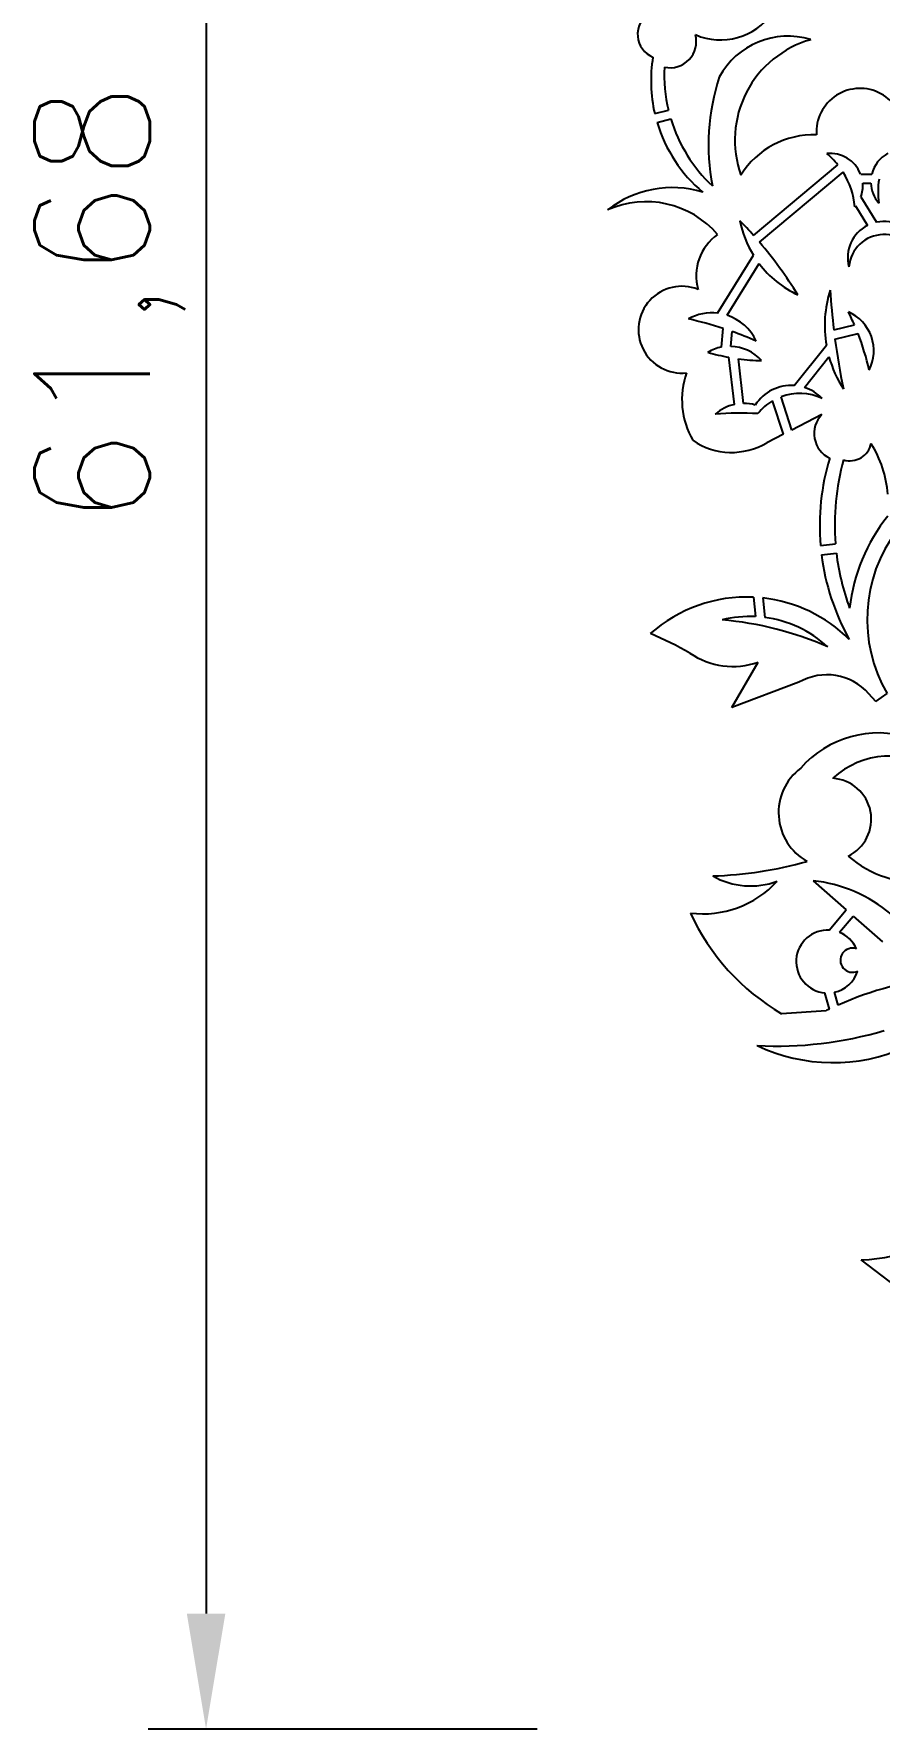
# Model space of a CAD drawing. Header units: millimetres. Extents: x 301 to 484, y 179 to 352.
# Drawn here: x 432.79 to 451.07, y 282.81 to 319.51 of the extents above; entities that cross this region are included whole.
import ezdxf

# ---------------------------------------------------------------- set-up
doc = ezdxf.new("R2010")
doc.units = ezdxf.units.MM
doc.styles.get("Standard").update_dxf_attribs({"font": 'txt', "bigfont": 'gbcbig.shx'})
doc.dimstyles.new('ISO-25', dxfattribs={"dimtxt": 2.5, "dimasz": 2.5, "dimexe": 1.25, "dimexo": 0.625, "dimtad": 1, "dimtxsty": 'Standard', "dimcen": 2.5, "dimadec": 0, "dimazin": 0, "dimtfac": 1, "dimtmove": 0, "dimatfit": 3, "dimfxl": 1, "dimarcsym": 0})

# ---------------------------------------------------------------- blocks, each defined once
blk = doc.blocks.new('*D18')
at = {"color": 0, "lineweight": -2, "transparency": 16777216}
for p, q in [((443.674, 344.492), (435.263, 344.492)), ((436.513, 341.992), (436.513, 285.312)), ((443.674, 282.812), (435.263, 282.812))]:
    blk.add_line(p, q, dxfattribs=at)
at = {"color": 0, "transparency": 16777216}
for points in [[(436.097, 341.992), (436.93, 341.992), (436.513, 344.492)], [(436.097, 285.312), (436.93, 285.312), (436.513, 282.812)]]:
    blk.add_solid(points, dxfattribs=at)
at = {"layer": 'Defpoints', "color": 0, "transparency": 16777216}
for p in [(444.299, 344.492), (436.513, 282.812), (444.299, 282.812)]:
    blk.add_point(p, dxfattribs=at)
at = {"color": 0, "transparency": 16777216, "insert": (434.43, 313.652), "char_height": 2.5, "attachment_point": 5, "rotation": 90}
blk.add_mtext('61,68', dxfattribs=at)

msp = doc.modelspace()

# ---------------------------------------------------------------- linework, layer by layer
for p, q in [((446.219, 317.787), (446.516, 317.862)), ((446.27, 317.593), (446.568, 317.669)), ((448.357, 315.15), (450.181, 316.679)), ((448.489, 314.999), (450.297, 316.515)), ((450.675, 316.477), (450.915, 316.477)), ((450.679, 315.986), (451.015, 315.433)), ((450.72, 316.277), (450.895, 316.277)), ((450.566, 315.787), (450.822, 315.366)), ((447.58, 313.465), (448.354, 314.719)), ((447.787, 313.42), (448.478, 314.538)), ((447.661, 312.73), (447.7, 313.133)), ((447.864, 312.747), (447.895, 313.066)), ((450.094, 313.102), (450.541, 313.21)), ((449.238, 311.898), (449.933, 312.769)), ((450.119, 312.902), (450.618, 313.023)), ((447.944, 311.488), (447.825, 312.511)), ((448.142, 311.51), (448.03, 312.478)), ((449.46, 311.856), (449.989, 312.519)), ((449.184, 310.935), (448.952, 311.655)), ((449.004, 310.842), (448.77, 311.568)), ((449.836, 311.269), (449.184, 310.935)), ((449.004, 310.842), (448.647, 310.66)), ((449.806, 308.435), (450.13, 308.469)), ((449.826, 308.236), (450.149, 308.27)), ((448.354, 307.315), (448.398, 306.896)), ((448.557, 307.299), (448.601, 306.878)), ((447.886, 304.928), (448.456, 305.907)), ((449.337, 305.474), (447.886, 304.928)), ((451.004, 305.061), (450.85, 305.226)), ((451.004, 305.061), (451.247, 305.229)), ((449.645, 301.176), (450.361, 300.545)), ((449.996, 300.11), (450.361, 300.545)), ((450.217, 300.061), (450.511, 300.413)), ((450.511, 300.413), (451.144, 299.856)), ((450.002, 298.401), (449.902, 298.751)), ((450.186, 298.486), (450.106, 298.764)), ((449.925, 298.363), (448.964, 298.298)), ((452.159, 291.844), (450.683, 292.97))]:
    msp.add_line(p, q)
for centre, radius, start, end in [((447.645, 320.745), 1.365, 246.3983, 43.3945), ((446.389, 319.505), 0.54, 123.1396, 247.3771), ((446.553, 319.344), 0.566, 257.3927, 15.3516), ((449.098, 317.778), 1.683, 72.8314, 151.7979), ((450.212, 317.212), 2.259, 105.8504, 199.575), ((449.285, 318.492), 3.146, 170.5906, 192.9575), ((449.736, 318.629), 3.31, 177.1787, 193.3973), ((452.174, 317.104), 4.79, 162.1448, 190.6456), ((450.662, 317.385), 0.946, 0.3829, 183.5978), ((449.285, 318.492), 3.146, 196.6003, 229.9162), ((449.736, 318.629), 3.31, 196.8598, 226.7153), ((449.65, 315.482), 1.844, 87.8782, 148.1654), ((450.022, 316.226), 0.699, 21.0489, 96.4342), ((448.845, 315.607), 1.712, 38.7406, 50.076), ((451.595, 316.308), 0.701, 118.1351, 166.0224), ((448.845, 315.607), 1.712, 5.3642, 32.023), ((452.812, 316.083), 1.762, 170.7109, 187.6557), ((446.6, 313.905), 2.277, 73.1926, 127.9453), ((450.022, 316.226), 0.699, 339.9535, 4.1883), ((451.595, 316.308), 0.701, 182.5147, 220.9586), ((446.031, 313.835), 2.043, 40.6648, 114.0161), ((450.022, 316.226), 0.699, 319.006, 321.0829), ((450.255, 315.888), 2.232, 190.8998, 211.6064), ((441.431, 308.997), 9.264, 41.6163, 44.2877), ((451.173, 314.67), 0.779, 116.7807, 194.7716), ((451.173, 314.67), 0.779, 19.8443, 101.7031), ((448.209, 314.272), 1.093, 125.0844, 195.6297), ((441.431, 308.997), 9.264, 31.691, 40.3791), ((451.182, 314.403), 0.765, 8.7911, 174.8713), ((450.255, 315.888), 2.232, 217.225, 245.0789), ((446.806, 313.107), 0.939, 68.0726, 276.3022), ((452.409, 313.194), 2.512, 162.2254, 189.7461), ((465.386, 314.926), 15.401, 183.5924, 186.8014), ((447.46, 312.424), 1.048, 83.4192, 119.0662), ((447.46, 312.424), 1.048, 24.649, 71.8151), ((445.466, 311.016), 5.529, 23.3765, 26.5866), ((450.043, 312.65), 0.917, 332.8619, 66.4212), ((445.16, 305.405), 8.135, 71.8055, 77.2827), ((445.16, 305.405), 8.135, 66.4324, 70.3575), ((447.84, 311.821), 0.926, 101.1051, 120.637), ((447.84, 311.821), 0.926, 41.7114, 88.4991), ((465.386, 314.926), 15.401, 187.5502, 191.61), ((445.466, 311.016), 5.529, 12.6965, 21.2792), ((448.667, 317.151), 4.716, 254.0056, 259.714), ((448.667, 317.151), 4.716, 262.2373, 268.3427), ((452.409, 313.194), 2.512, 195.5975, 212.9771), ((448.558, 311.59), 1.749, 160.5156, 210.1038), ((449.175, 310.972), 0.929, 86.0573, 147.1034), ((449.353, 310.574), 1.153, 64.9562, 110.3666), ((449.175, 310.972), 0.929, 44.1361, 72.0911), ((448.147, 310.568), 0.942, 102.4482, 130.9265), ((448.065, 304.899), 6.403, 86.5602, 94.8028), ((448.147, 310.568), 0.942, 74.723, 90.2626), ((449.353, 310.574), 1.153, 120.4074, 141.603), ((450.256, 310.857), 0.588, 135.5701, 244.8558), ((447.887, 311.943), 1.492, 235.591, 300.604), ((450.443, 310.737), 0.468, 252.7974, 348.6296), ((448.756, 309.329), 2.518, 4.9722, 31.5067), ((454.818, 308.86), 5.03, 163.0623, 184.8451), ((455.333, 308.887), 5.22, 164.4144, 184.5922), ((454.321, 306.636), 3.912, 141.4836, 173.4683), ((454.023, 306.837), 3.208, 143.2379, 210.0788), ((455.333, 308.887), 5.22, 186.7875, 200.2343), ((454.818, 308.86), 5.03, 187.1233, 209.232), ((448.21, 304.174), 3.145, 87.3834, 131.5523), ((448.21, 304.174), 3.145, 45.1491, 83.6772), ((448.281, 304.43), 2.469, 87.2922, 104.1529), ((447.08, 299.734), 7.115, 66.114, 85.181), ((448.281, 304.43), 2.469, 47.142, 82.5618), ((442.984, 299.067), 8.094, 60.4098, 67.1663), ((447.916, 307.483), 1.665, 235.7846, 288.9132), ((449.942, 304.424), 1.212, 41.4502, 119.9461), ((451.063, 302.133), 2.244, 72.5117, 138.701), ((451.295, 302.082), 1.793, 53.7264, 132.9033), ((450.105, 302.652), 1.207, 127.095, 240.8271), ((450.016, 302.509), 0.888, 295.9664, 86.24), ((451.932, 303.466), 2.326, 228.9801, 275.1644), ((447.184, 309.888), 8.612, 271.9242, 285.7134), ((447.26, 302.649), 2.188, 262.9263, 317.3552), ((448.294, 302.723), 1.659, 240.359, 290.2942), ((449.327, 298.099), 3.094, 49.5873, 84.1109), ((451.47, 302.551), 4.936, 204.8349, 239.4902), ((449.961, 299.429), 0.681, 87.0465, 264.9787), ((449.961, 299.429), 0.681, 23.7767, 68.0003), ((450.497, 299.458), 0.262, 70.4424, 295.5885), ((449.961, 299.429), 0.681, 282.2635, 342.2542), ((453.182, 291.774), 7.35, 95.5602, 114.0599), ((453.182, 291.774), 7.35, 115.638, 116.3041), ((448.87, 305.736), 8.137, 266.9137, 286.5257), ((450.078, 301.072), 3.832, 244.5666, 294.0429), ((450.472, 297.401), 4.436, 272.7243, 308.2716)]:
    msp.add_arc(centre, radius, start, end)

# ---------------------------------------------------------------- dimensions: what is measured, and where the dimension line sits
dim = msp.add_linear_dim(base=(436.513, 282.812), p1=(444.299, 344.492), p2=(444.299, 282.812), angle=90, dimstyle='ISO-25')
dim.commit()
dim.dimension.update_dxf_attribs({"geometry": '*D18', "text_midpoint": (434.43, 313.652)})

doc.saveas('drawing.dxf')
